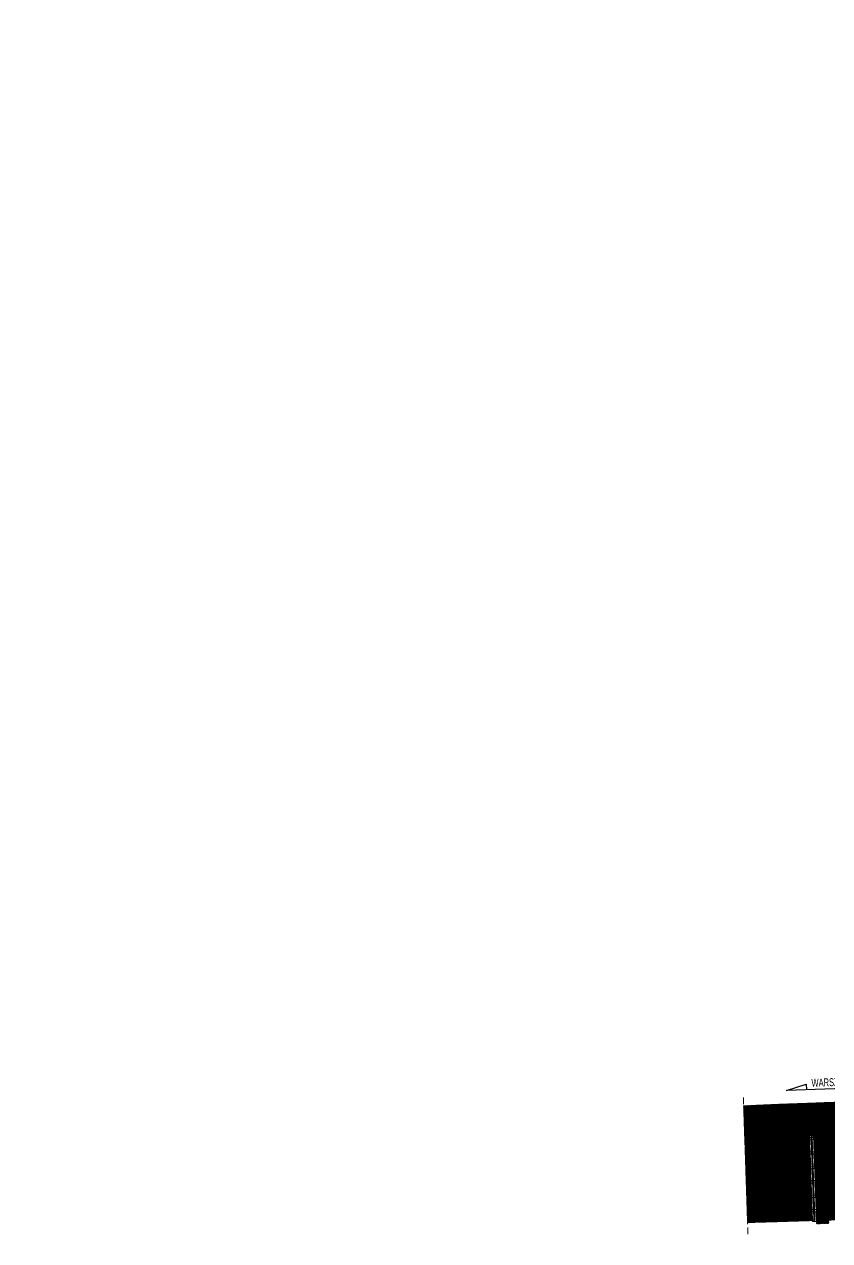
# Model space of a CAD drawing. Header units: metres. Extents: x 8395712 to 9795150, y 4166577 to 5794892.
# Drawn here: x 8418054.1 to 8418114.5, y 5772667.5 to 5772758.7 of the extents above; entities that cross this region are included whole.
import ezdxf

# ---------------------------------------------------------------- set-up
doc = ezdxf.new("R2010")
doc.units = ezdxf.units.M
doc.linetypes.add('DASHED', pattern=[0.75, 0.5, -0.25])
doc.linetypes.add('HIDDEN', pattern=[0.375, 0.25, -0.125])
for name, color, linetype in [('AII_M_ekrany', 8, 'Continuous'), ('AII_M_opisy kierunki', 1, 'Continuous'), ('AII_M_schody', 8, 'Continuous'), ('AII_M_wyposażenie', 8, 'Continuous')]:
    doc.layers.add(name, color=color, linetype=linetype)
for name, color, linetype, lineweight in [('AII_M_kreskowanie', 8, 'Continuous', 0), ('AII_M_opisy wymiary', 1, 'Continuous', 25), ('AII_M_roboty ziemne wykopy', 9, 'DASHED', 18), ('AII_M_teren istniejacy', 94, 'DASHED', 18), ('AII_M_wymiary', 1, 'Continuous', 25), ('G_ProfilPodluznyKrzywa', 1, 'Continuous', 50)]:
    doc.layers.add(name, color=color, linetype=linetype, lineweight=lineweight)
doc.styles.add('CDMSTYLE', font='CDMSIMPL.shx', dxfattribs={"width": 0.7, "bigfont": 'CDMBIGPL.shx'})

# ---------------------------------------------------------------- blocks, each defined once
blk = doc.blocks.new('*U398')
at = {"layer": 'AII_M_schody', "color": 0, "linetype": 'Continuous', "lineweight": 5, "ltscale": 0.5}
blk.add_line((0.4, -6.48), (-0.4, -6.48), dxfattribs=at)
at = {"layer": 'AII_M_schody', "color": 0, "linetype": 'HIDDEN', "lineweight": 5, "ltscale": 0.5}
for p, q in [((-0.4, -6.48), (-0.4, -6.66)), ((-0.4, -6.66), (0.4, -6.66)), ((0.4, -6.66), (0.4, -6.48))]:
    blk.add_line(p, q, dxfattribs=at)
at = {"layer": 'AII_M_schody', "color": 0, "linetype": 'Continuous', "lineweight": 5}
for points in [[(-0.65, 1.1), (-0.57, 1.1), (-0.57, -6.3), (-0.65, -6.3)], [(-0.46, -6.48), (-0.46, 0), (-0.4, 0), (-0.4, -6.48)], [(0.4, -0.18), (0.4, 0), (-0.4, 0), (-0.4, -0.18)], [(0.46, -6.48), (0.46, 0), (0.4, 0), (0.4, -6.48)], [(0.4, -0.36), (0.4, -0.18), (-0.4, -0.18), (-0.4, -0.36)], [(0.4, -0.54), (0.4, -0.36), (-0.4, -0.36), (-0.4, -0.54)], [(0.4, -0.72), (0.4, -0.54), (-0.4, -0.54), (-0.4, -0.72)], [(0.4, -0.9), (0.4, -0.72), (-0.4, -0.72), (-0.4, -0.9)], [(0.4, -1.08), (0.4, -0.9), (-0.4, -0.9), (-0.4, -1.08)], [(0.4, -1.26), (0.4, -1.08), (-0.4, -1.08), (-0.4, -1.26)], [(0.4, -1.44), (0.4, -1.26), (-0.4, -1.26), (-0.4, -1.44)], [(0.4, -1.62), (0.4, -1.44), (-0.4, -1.44), (-0.4, -1.62)], [(0.4, -1.8), (0.4, -1.62), (-0.4, -1.62), (-0.4, -1.8)], [(0.4, -1.98), (0.4, -1.8), (-0.4, -1.8), (-0.4, -1.98)], [(0.4, -2.16), (0.4, -1.98), (-0.4, -1.98), (-0.4, -2.16)], [(0.4, -2.34), (0.4, -2.16), (-0.4, -2.16), (-0.4, -2.34)], [(0.4, -2.52), (0.4, -2.34), (-0.4, -2.34), (-0.4, -2.52)], [(0.4, -2.7), (0.4, -2.52), (-0.4, -2.52), (-0.4, -2.7)], [(0.4, -2.88), (0.4, -2.7), (-0.4, -2.7), (-0.4, -2.88)], [(0.4, -3.06), (0.4, -2.88), (-0.4, -2.88), (-0.4, -3.06)], [(0.4, -3.24), (0.4, -3.06), (-0.4, -3.06), (-0.4, -3.24)], [(0.4, -3.42), (0.4, -3.24), (-0.4, -3.24), (-0.4, -3.42)], [(0.4, -3.6), (0.4, -3.42), (-0.4, -3.42), (-0.4, -3.6)], [(0.4, -3.78), (0.4, -3.6), (-0.4, -3.6), (-0.4, -3.78)], [(0.4, -3.96), (0.4, -3.78), (-0.4, -3.78), (-0.4, -3.96)], [(0.4, -4.14), (0.4, -3.96), (-0.4, -3.96), (-0.4, -4.14)], [(0.4, -4.32), (0.4, -4.14), (-0.4, -4.14), (-0.4, -4.32)], [(0.4, -4.5), (0.4, -4.32), (-0.4, -4.32), (-0.4, -4.5)], [(0.4, -4.68), (0.4, -4.5), (-0.4, -4.5), (-0.4, -4.68)], [(0.4, -4.86), (0.4, -4.68), (-0.4, -4.68), (-0.4, -4.86)], [(0.4, -5.04), (0.4, -4.86), (-0.4, -4.86), (-0.4, -5.04)], [(0.4, -5.22), (0.4, -5.04), (-0.4, -5.04), (-0.4, -5.22)], [(0.4, -5.4), (0.4, -5.22), (-0.4, -5.22), (-0.4, -5.4)], [(0.4, -5.58), (0.4, -5.4), (-0.4, -5.4), (-0.4, -5.58)], [(-0.46, -6.48), (-0.76, -6.48), (-0.76, -6.3), (-0.46, -6.3)], [(0.4, -5.76), (0.4, -5.58), (-0.4, -5.58), (-0.4, -5.76)], [(0.4, -5.94), (0.4, -5.76), (-0.4, -5.76), (-0.4, -5.94)], [(0.4, -6.12), (0.4, -5.94), (-0.4, -5.94), (-0.4, -6.12)], [(0.4, -6.3), (0.4, -6.12), (-0.4, -6.12), (-0.4, -6.3)], [(0.4, -6.48), (0.4, -6.3), (-0.4, -6.3), (-0.4, -6.48)]]:
    blk.add_lwpolyline(points, close=True, dxfattribs=at)
for points in [[(-0.65, -0.36), (-0.76, -0.36), (-0.76, -0.18), (-0.65, -0.18)], [(-0.57, -0.18), (-0.46, -0.18), (-0.46, -0.36), (-0.57, -0.36)], [(-0.65, -1.44), (-0.76, -1.44), (-0.76, -1.26), (-0.65, -1.26)], [(-0.57, -1.26), (-0.46, -1.26), (-0.46, -1.44), (-0.57, -1.44)], [(-0.65, -2.52), (-0.76, -2.52), (-0.76, -2.34), (-0.65, -2.34)], [(-0.57, -2.34), (-0.46, -2.34), (-0.46, -2.52), (-0.57, -2.52)], [(-0.65, -3.6), (-0.76, -3.6), (-0.76, -3.42), (-0.65, -3.42)], [(-0.57, -3.42), (-0.46, -3.42), (-0.46, -3.6), (-0.57, -3.6)], [(-0.65, -4.68), (-0.76, -4.68), (-0.76, -4.5), (-0.65, -4.5)], [(-0.57, -4.5), (-0.46, -4.5), (-0.46, -4.68), (-0.57, -4.68)], [(-0.65, -5.76), (-0.76, -5.76), (-0.76, -5.58), (-0.65, -5.58)], [(-0.57, -5.58), (-0.46, -5.58), (-0.46, -5.76), (-0.57, -5.76)]]:
    blk.add_lwpolyline(points, dxfattribs=at)
blk = doc.blocks.new('zw$F0A4')
at = {"layer": 'AII_M_kreskowanie'}
h = blk.add_hatch(dxfattribs=at)
h.set_pattern_fill('ANSI37', color=253, scale=0.0005, angle=356.35282)
h.set_pattern_definition([(289.06737, (0.2937978, 0.4388404), (0.001500402, 0.0005186039), []), (19.06737, (0.2937978, 0.4388404), (-0.0005186039, 0.001500402), [])])
h.paths.add_polyline_path([(0.08, 2.4), (-0.08, 2.4), (-0.08, 0), (0.08, 0)])
at = {"layer": 'AII_M_ekrany', "const_width": 0.01}
blk.add_lwpolyline([(0.08, 2.4), (-0.08, 2.4), (-0.08, 0), (0.08, 0)], close=True, dxfattribs=at)
blk = doc.blocks.new('*U10')
at = {"layer": 'AII_M_opisy kierunki', "color": 0, "lineweight": -2}
blk.add_lwpolyline([(28.77, 0), (0, 0), (7.5, 2.1), (7.5, 2.1), (7.5, 0)], dxfattribs=at)
at = {"layer": 'AII_M_opisy kierunki', "color": 2, "lineweight": -2, "style": 'CDMSTYLE', "width": 0.7}
blk.add_attdef('KIERUNEK', (9.5, 1), '', height=3, dxfattribs=at)

msp = doc.modelspace()

# ---------------------------------------------------------------- hatches: boundary and pattern name
at = {"layer": 'AII_M_kreskowanie', "linetype": 'ByBlock', "lineweight": 25, "true_color": 0xa53a2d}
h = msp.add_hatch(dxfattribs=at)
h.set_pattern_fill('ANSI37', color=15, scale=0.01)
h.set_pattern_definition([(46.920622, (8418134.341746, 5772439.757), (-0.023190459, 0.0216855968), []), (136.920622, (8418134.341746, 5772439.757), (-0.0216855968, -0.023190459), [])])
h.paths.add_polyline_path([(8418219.9541, 5772679.3334), (8418219.048, 5772679.303), (8418217.0492, 5772679.234), (8418215.0504, 5772679.1647), (8418213.7011, 5772679.1178), (8418213.1268, 5772679.0978), (8418211.1291, 5772679.0282), (8418209.1303, 5772678.9584), (8418207.1316, 5772678.8883), (8418205.1328, 5772678.8181), (8418203.134, 5772678.7476), (8418201.1357, 5772678.6649), (8418199.1368, 5772678.5978), (8418197.1379, 5772678.5308), (8418195.139, 5772678.4638), (8418193.1403, 5772678.3923), (8418191.1416, 5772678.3207), (8418189.1429, 5772678.2488), (8418187.1442, 5772678.1767), (8418185.1455, 5772678.1045), (8418183.1468, 5772678.032), (8418181.1481, 5772677.9594), (8418179.1494, 5772677.8865), (8418177.1507, 5772677.8135), (8418175.1521, 5772677.7402), (8418173.1534, 5772677.6667), (8418171.1548, 5772677.5931), (8418169.1561, 5772677.5192), (8418167.1575, 5772677.4452), (8418165.1588, 5772677.3709), (8418163.1602, 5772677.2965), (8418161.1616, 5772677.2218), (8418159.163, 5772677.1469), (8418157.1646, 5772677.0651), (8418155.1658, 5772676.9966), (8418153.1672, 5772676.9212), (8418151.1686, 5772676.8455), (8418149.17, 5772676.7697), (8418147.1714, 5772676.6936), (8418145.1729, 5772676.6174), (8418143.1743, 5772676.5409), (8418141.1757, 5772676.4642), (8418139.1772, 5772676.3874), (8418137.1787, 5772676.3103), (8418135.1801, 5772676.2331), (8418133.1816, 5772676.1556), (8418131.1831, 5772676.078), (8418129.1846, 5772676.0001), (8418127.1861, 5772675.9208), (8418125.1876, 5772675.8438), (8418123.1891, 5772675.7654), (8418121.1906, 5772675.6867), (8418119.1922, 5772675.6043), (8418117.1933, 5772675.5373), (8418115.1945, 5772675.4703), (8418114.295, 5772675.4401), (8418112.9459, 5772675.3866), (8418110.947, 5772675.3195), (8418108.122, 5772675.1937), (8418108.0416, 5772677.5887), (8418110.8667, 5772677.7145), (8418112.8656, 5772677.7815), (8418114.2147, 5772677.835), (8418115.1142, 5772677.8652), (8418117.113, 5772677.9322), (8418119.1119, 5772677.9993), (8418121.1103, 5772678.0816), (8418123.1088, 5772678.1603), (8418125.1072, 5772678.2388), (8418127.1058, 5772678.3158), (8418129.1043, 5772678.3951), (8418131.1028, 5772678.4729), (8418133.1013, 5772678.5506), (8418135.0998, 5772678.628), (8418137.0983, 5772678.7053), (8418139.0969, 5772678.7823), (8418141.0954, 5772678.8592), (8418143.094, 5772678.9358), (8418145.0925, 5772679.0123), (8418147.0911, 5772679.0886), (8418149.0897, 5772679.1646), (8418151.0883, 5772679.2405), (8418153.0869, 5772679.3161), (8418155.0854, 5772679.3916), (8418157.0843, 5772679.46), (8418159.0827, 5772679.5419), (8418161.0813, 5772679.6167), (8418163.0799, 5772679.6914), (8418165.0785, 5772679.7659), (8418167.0772, 5772679.8401), (8418169.0758, 5772679.9142), (8418171.0744, 5772679.988), (8418173.0731, 5772680.0617), (8418175.0718, 5772680.1351), (8418177.0704, 5772680.2084), (8418179.0691, 5772680.2815), (8418181.0678, 5772680.3543), (8418183.0665, 5772680.427), (8418185.0652, 5772680.4994), (8418187.0639, 5772680.5717), (8418189.0626, 5772680.6437), (8418191.0613, 5772680.7156), (8418193.06, 5772680.7873), (8418195.0587, 5772680.8587), (8418197.0576, 5772680.9257), (8418199.0565, 5772680.9928), (8418201.0554, 5772681.0598), (8418203.0537, 5772681.1425), (8418205.0525, 5772681.213), (8418207.0512, 5772681.2832), (8418209.05, 5772681.3533), (8418211.0488, 5772681.4232), (8418213.0465, 5772681.4928), (8418213.6208, 5772681.5128), (8418214.9701, 5772681.5596), (8418216.9689, 5772681.6289), (8418218.9677, 5772681.698), (8418219.8738, 5772681.7284)])
at = {"layer": 'AII_M_kreskowanie', "linetype": 'ByBlock', "lineweight": 25, "true_color": 0x4d6f39}
h = msp.add_hatch(dxfattribs=at)
h.set_pattern_fill('ANSI37', color=87, scale=0.01)
h.set_pattern_definition([(46.920622, (8418134.23674, 5772442.888382), (-0.023190459, 0.0216855968), []), (136.920622, (8418134.23674, 5772442.888382), (-0.0216855968, -0.023190459), [])])
h.paths.add_polyline_path([(8418211.9628, 5772678.4532), (8418212.8435, 5772679.084), (8418211.2126, 5772679.0274), (8418202.4712, 5772678.7205), (8418202.4212, 5772678.7187), (8418202.3712, 5772678.717), (8418202.3913, 5772678.1173), (8418202.3929, 5772678.1173), (8418202.3945, 5772678.1174), (8418202.396, 5772678.1175), (8418202.3976, 5772678.1175), (8418202.3992, 5772678.1176), (8418202.4007, 5772678.1176), (8418202.4023, 5772678.1177), (8418202.4038, 5772678.1177), (8418202.4054, 5772678.1178), (8418202.407, 5772678.1178), (8418202.4085, 5772678.1179), (8418202.4101, 5772678.1179), (8418202.4116, 5772678.118), (8418202.4132, 5772678.1181), (8418202.4148, 5772678.1181), (8418202.4163, 5772678.1182), (8418202.4179, 5772678.1182), (8418202.4195, 5772678.1183), (8418202.421, 5772678.1183), (8418202.4226, 5772678.1184), (8418202.4241, 5772678.1184), (8418202.4257, 5772678.1185), (8418202.4273, 5772678.1186), (8418202.4288, 5772678.1186), (8418202.4304, 5772678.1187), (8418202.4319, 5772678.1187), (8418202.4335, 5772678.1188), (8418202.4351, 5772678.1188), (8418202.4366, 5772678.1189), (8418202.4382, 5772678.1189), (8418202.4398, 5772678.119), (8418202.4413, 5772678.1191), (8418202.4429, 5772678.1191), (8418202.4444, 5772678.1192), (8418202.446, 5772678.1192), (8418202.4476, 5772678.1193), (8418202.4491, 5772678.1193), (8418202.4507, 5772678.1194), (8418202.4522, 5772678.1194), (8418202.4538, 5772678.1195), (8418202.4554, 5772678.1195), (8418202.4569, 5772678.1196), (8418202.4585, 5772678.1197), (8418202.4601, 5772678.1197), (8418202.4616, 5772678.1198), (8418202.4632, 5772678.1198), (8418202.4647, 5772678.1199), (8418202.4663, 5772678.1199), (8418202.4679, 5772678.12), (8418202.4694, 5772678.12), (8418202.471, 5772678.1201), (8418202.4726, 5772678.1202), (8418202.4741, 5772678.1202), (8418202.4757, 5772678.1203), (8418202.4772, 5772678.1203), (8418202.4788, 5772678.1204), (8418202.4804, 5772678.1204), (8418202.4819, 5772678.1205), (8418202.4835, 5772678.1205), (8418202.485, 5772678.1206), (8418202.4866, 5772678.1207), (8418202.4882, 5772678.1207), (8418202.4897, 5772678.1208), (8418202.4913, 5772678.1208), (8418202.7645, 5772678.1305), (8418203.0376, 5772678.1401), (8418203.3108, 5772678.1498), (8418203.584, 5772678.1594), (8418203.8571, 5772678.169), (8418204.1303, 5772678.1787), (8418204.4035, 5772678.1883), (8418204.6766, 5772678.1979), (8418204.9498, 5772678.2075), (8418205.223, 5772678.2171), (8418205.4961, 5772678.2268), (8418205.7693, 5772678.2364), (8418206.0425, 5772678.246), (8418206.3157, 5772678.2556), (8418206.5888, 5772678.2652), (8418206.862, 5772678.2748), (8418207.1352, 5772678.2843), (8418207.4083, 5772678.2939), (8418207.6815, 5772678.3035), (8418207.9547, 5772678.3131), (8418208.2278, 5772678.3227), (8418208.501, 5772678.3322), (8418208.7742, 5772678.3418), (8418209.0474, 5772678.3514), (8418209.3205, 5772678.3609), (8418209.5937, 5772678.3705), (8418209.8669, 5772678.38), (8418210.14, 5772678.3896), (8418210.4132, 5772678.3991), (8418210.6864, 5772678.4087), (8418210.9596, 5772678.4182), (8418211.2327, 5772678.4278), (8418211.5059, 5772678.4373), (8418211.7791, 5772678.4468)])
h.paths.add_polyline_path([(8418115.4009, 5772675.4542), (8418116.3125, 5772674.8897), (8418116.5254, 5772674.8981), (8418116.7956, 5772674.9088), (8418117.0659, 5772674.9196), (8418117.3362, 5772674.9303), (8418117.6064, 5772674.941), (8418117.8767, 5772674.9517), (8418118.147, 5772674.9624), (8418118.4172, 5772674.973), (8418118.6875, 5772674.9837), (8418118.9578, 5772674.9944), (8418119.228, 5772675.0051), (8418119.4983, 5772675.0158), (8418119.7686, 5772675.0264), (8418120.0388, 5772675.0371), (8418120.3091, 5772675.0478), (8418120.5794, 5772675.0584), (8418120.8496, 5772675.0691), (8418121.1199, 5772675.0797), (8418121.3902, 5772675.0904), (8418121.6604, 5772675.101), (8418121.9307, 5772675.1117), (8418122.201, 5772675.1223), (8418122.4713, 5772675.133), (8418122.7415, 5772675.1436), (8418123.0118, 5772675.1542), (8418123.2821, 5772675.1648), (8418123.5523, 5772675.1755), (8418123.8226, 5772675.1861), (8418124.0929, 5772675.1967), (8418124.3631, 5772675.2073), (8418124.6334, 5772675.2179), (8418124.9037, 5772675.2285), (8418125.174, 5772675.2391), (8418125.4442, 5772675.2497), (8418125.4241, 5772675.8494), (8418125.151, 5772675.8386), (8418124.8778, 5772675.8279), (8418124.6046, 5772675.8171), (8418124.3315, 5772675.8063), (8418124.0583, 5772675.7956), (8418123.7852, 5772675.7848), (8418123.512, 5772675.7741), (8418123.2389, 5772675.7633), (8418122.9657, 5772675.7525), (8418122.6925, 5772675.7418), (8418122.4194, 5772675.731), (8418122.1462, 5772675.7202), (8418121.8731, 5772675.7095), (8418121.5999, 5772675.6987), (8418121.3267, 5772675.6879), (8418121.0536, 5772675.6772), (8418120.7804, 5772675.6664), (8418120.5073, 5772675.6556), (8418120.2341, 5772675.6449), (8418119.961, 5772675.6341), (8418119.6878, 5772675.6233), (8418119.4146, 5772675.6126), (8418119.1415, 5772675.6018), (8418118.8683, 5772675.591), (8418118.5952, 5772675.5802), (8418118.322, 5772675.5695), (8418118.0488, 5772675.5587), (8418117.7757, 5772675.5479), (8418117.5025, 5772675.5372), (8418117.2294, 5772675.5264), (8418116.9562, 5772675.5156), (8418116.6831, 5772675.5048), (8418116.4099, 5772675.4941), (8418116.1367, 5772675.4833), (8418115.8636, 5772675.4725), (8418115.5904, 5772675.4617)])
h.paths.add_polyline_path([(8418108.1232, 5772675.1638), (8418108.123, 5772675.1669), (8418107.942, 5772675.1597)])
at = {"layer": 'AII_M_kreskowanie', "linetype": 'Continuous', "true_color": 0xc5c7c4}
h = msp.add_hatch(dxfattribs=at)
h.set_pattern_fill('ANSI37', color=9, scale=0.005, angle=-16.947042)
h.set_pattern_definition([(292.9075595, (8418023.594587, 5772416.070664), (0.0146230032, 0.0061792721), []), (22.9075595, (8418023.594587, 5772416.070664), (-0.0061792721, 0.0146230032), [])])
h.paths.add_polyline_path([(8418113.0582, 5772676.4987), (8418113.1382, 5772676.5014), (8418113.3922, 5772668.9256), (8418113.3122, 5772668.9229)])
at = {"layer": 'AII_M_kreskowanie', "linetype": 'ByBlock', "lineweight": 25, "true_color": 0x61993b}
h = msp.add_hatch(dxfattribs=at)
h.set_pattern_fill('ANSI37', color=85, scale=0.01)
h.set_pattern_definition([(46.920622, (8418145.03702, 5772471.928072), (-0.023190459, 0.021685597), []), (136.920622, (8418145.03702, 5772471.928072), (-0.021685597, -0.023190459), [])])
h.paths.add_polyline_path([(8418113.1999, 5772668.99), (8418112.9864, 5772675.358), (8418108.127, 5772675.1643), (8418108.335, 5772668.8404)])
h.paths.add_polyline_path([(8418114.2054, 5772675.4065), (8418114.4194, 5772669.0275), (8418125.2415, 5772669.3601), (8418115.4013, 5772675.454)])
at = {"layer": 'AII_M_kreskowanie', "lineweight": 0, "true_color": 0x818979}
h = msp.add_hatch(dxfattribs=at)
h.set_pattern_fill('ANSI37', color=8, scale=0.01, angle=118.530176)
h.set_pattern_definition([(46.920622, (8418061.028333, 5772437.108676), (-0.023190459, 0.0216855968), []), (136.920622, (8418061.028333, 5772437.108676), (-0.0216855968, -0.023190459), [])])
h.paths.add_polyline_path([(8418113.285, 5772675.4057), (8418114.2044, 5772675.4365), (8418114.4276, 5772668.7802), (8418113.5082, 5772668.7494)])

# ---------------------------------------------------------------- linework, layer by layer
at = {"color": 1, "linetype": 'ByBlock', "lineweight": 25}
for points in [[(8418113.1999, 5772668.991), (8418112.9864, 5772675.358)], [(8418114.419, 5772669.0395), (8418114.2054, 5772675.4065)]]:
    msp.add_lwpolyline(points, dxfattribs=at)
at = {"color": 1, "linetype": 'ByBlock', "lineweight": 25, "elevation": 0}
msp.add_lwpolyline([(8418113.4534, 5772674.7761), (8418113.4323, 5772675.4058)], dxfattribs=at)
at = {"layer": 'AII_M_opisy wymiary', "color": 1, "linetype": 'ByBlock', "lineweight": 40}
msp.add_circle((8418171.8303, 5772432.124), 22459.4841, dxfattribs=at)
at = {"layer": 'AII_M_roboty ziemne wykopy'}
msp.add_line((8418108.0205, 5772678.2204), (8418108.3681, 5772667.8549), dxfattribs=at)
at = {"layer": 'AII_M_teren istniejacy', "elevation": 0}
msp.add_lwpolyline([(8418108.335, 5772668.8404), (8418127.1405, 5772669.4225)], dxfattribs=at)
at = {"layer": 'AII_M_wyposażenie', "lineweight": 25, "elevation": 0}
msp.add_lwpolyline([(8418108.0416, 5772677.5887), (8418110.8667, 5772677.7145), (8418112.8656, 5772677.7815), (8418114.2147, 5772677.835), (8418115.1142, 5772677.8652)], dxfattribs=at)
at = {"layer": 'G_ProfilPodluznyKrzywa', "extrusion": (0, 0, -1)}
msp.add_ellipse((8418908.7151, 5752691.2239), major_axis=(19988.7644, 670.2982), ratio=1, start_param=4.7058698, end_param=4.7067355, dxfattribs=at)
at = {"layer": 'G_ProfilPodluznyKrzywa', "lineweight": 25, "extrusion": (0, 0, -1)}
msp.add_ellipse((8418908.7151, 5752691.2239), major_axis=(19988.7344, 670.2972), ratio=1, start_param=4.7058698, end_param=4.7067355, dxfattribs=at)

# ---------------------------------------------------------------- block references
at = {"layer": 'AII_M_opisy kierunki', "lineweight": 25, "xscale": 0.2, "yscale": 0.2, "zscale": 0.2, "rotation": 1.920622450795788}
msp.add_blockref('*U10', (8418111.2483, 5772678.748), dxfattribs=at).add_auto_attribs({'KIERUNEK': 'WARSZAWA'})
at = {"layer": 'AII_M_wymiary', "color": 1, "lineweight": 25, "rotation": 1.920622450795788}
for p in [(8418108.949, 5772675.2269), (8418110.9471, 5772675.3158), (8418112.946, 5772675.3829), (8418114.2951, 5772675.4364)]:
    msp.add_blockref('zw$F0A4', p, dxfattribs=at)
at = {"layer": 'AII_M_wyposażenie', "color": 1, "lineweight": 25, "rotation": 1.920622450795788}
msp.add_blockref('*U398', (8418113.7447, 5772675.4211), dxfattribs=at)

doc.saveas('drawing.dxf')
